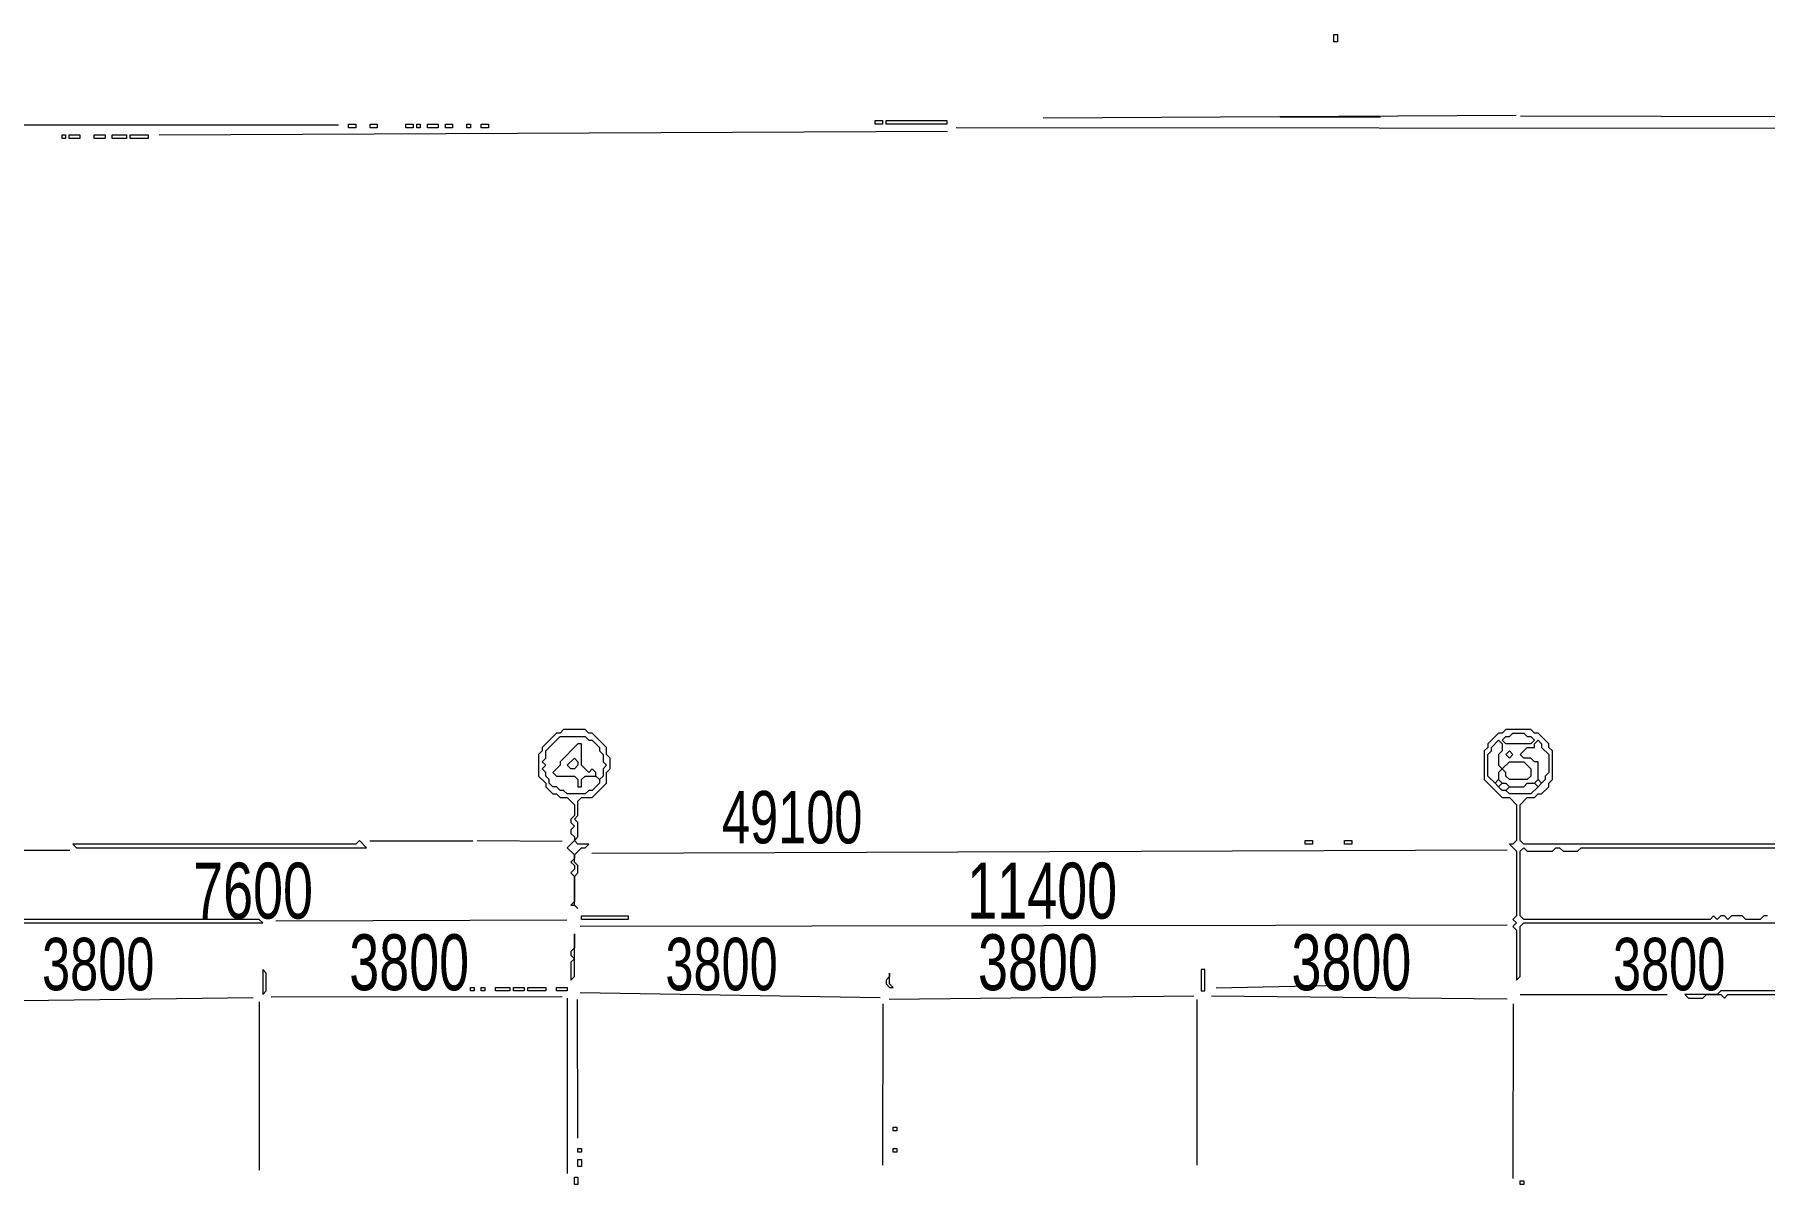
# Model space of a CAD drawing. Extents: x 9 to 1972, y 11 to 1392.
# Drawn here: x 693.3 to 1176.2, y 1071 to 1392 of the extents above; entities that cross this region are included whole.
import ezdxf

# ---------------------------------------------------------------- set-up
doc = ezdxf.new("R2010")
doc.units = 0
for name, color, linetype, lineweight in [('OCR_TEXT', 6, 'Continuous', 0), ('TRACE_CURVE', 6, 'Continuous', 0), ('TRACE_STRAIGHT', 5, 'Continuous', 0), ('TRACE_TEXT_SYMBOL', 6, 'Continuous', 0)]:
    doc.layers.add(name, color=color, linetype=linetype, lineweight=lineweight)
doc.styles.add('wqy-unicode', font='wqy-unicode.lff')

msp = doc.modelspace()

# ---------------------------------------------------------------- linework, layer by layer
at = {"layer": 'TRACE_CURVE', "color": 6}
for points in [[(1104, 1198), (1103, 1197), (1102, 1197), (1099, 1194), (1099, 1193), (1098, 1192), (1098, 1184), (1103, 1179), (1105, 1179), (1107, 1177), (1107, 1167), (1106, 1166), (1105, 1166), (1107, 1164), (1107, 1146), (1106, 1145), (1107, 1144), (1106, 1143), (1107, 1142), (1107, 1128), (1108, 1129), (1108, 1143), (1109, 1144), (1259, 1144)], [(1111, 1198), (1104, 1198)], [(1201, 1166), (1109, 1166), (1108, 1167), (1108, 1177), (1110, 1179), (1112, 1179), (1113, 1180), (1114, 1180), (1116, 1182), (1116, 1183), (1117, 1184), (1117, 1192), (1116, 1193), (1116, 1194), (1113, 1197), (1112, 1197), (1111, 1198)], [(1177, 1146), (1176, 1146), (1175, 1145), (1171, 1145), (1170, 1146), (1167, 1146), (1166, 1145), (1165, 1146), (1164, 1146), (1163, 1145), (1162, 1146), (1161, 1145), (1109, 1145), (1108, 1146), (1108, 1164), (1109, 1165), (1110, 1164), (1117, 1164), (1118, 1165), (1119, 1165), (1120, 1164), (1124, 1164), (1125, 1165), (1197, 1165)], [(671, 1144), (757, 1144), (756, 1145), (672, 1145)], [(1194, 1125), (1164, 1125), (1163, 1124), (1154, 1124), (1155, 1123), (1159, 1123), (1160, 1124), (1164, 1124), (1165, 1123), (1166, 1124), (1194, 1124)]]:
    msp.add_lwpolyline(points, dxfattribs=at)
for points in [[(1102, 1195), (1103, 1194), (1103, 1192), (1102, 1191), (1102, 1188), (1103, 1187), (1102, 1186), (1102, 1184), (1101, 1183), (1099, 1185), (1099, 1191), (1100, 1192), (1100, 1193)], [(1105, 1196), (1106, 1197), (1109, 1197), (1110, 1196), (1111, 1196), (1112, 1195), (1111, 1194), (1104, 1194), (1103, 1195), (1104, 1196)], [(1112, 1194), (1113, 1195), (1114, 1194), (1114, 1193), (1116, 1191), (1116, 1186), (1115, 1185), (1115, 1184), (1114, 1183), (1113, 1184), (1113, 1189), (1112, 1189), (1111, 1190), (1109, 1190), (1108, 1191), (1110, 1193), (1112, 1193)], [(1105, 1189), (1109, 1189), (1111, 1187), (1111, 1185), (1110, 1184), (1105, 1184), (1104, 1185), (1104, 1186), (1103, 1187)], [(1104, 1191), (1105, 1192), (1106, 1191), (1105, 1190)], [(1101, 1183), (1102, 1184), (1103, 1183), (1102, 1182)], [(1102, 1182), (1103, 1183), (1104, 1183), (1105, 1182), (1104, 1181), (1103, 1181)], [(1109, 1182), (1110, 1183), (1112, 1183), (1113, 1182), (1111, 1180), (1105, 1180), (1104, 1181), (1105, 1182)], [(1112, 1183), (1113, 1184), (1114, 1183), (1113, 1182)]]:
    msp.add_lwpolyline(points, close=True, dxfattribs=at)
at = {"layer": 'TRACE_STRAIGHT', "color": 5}
for p, q in [((371.87, 1366.85), (778.12, 1366.84)), ((974.85, 1368.76), (1106.89, 1369.49)), ((1041, 1369), (1069, 1369)), ((1108.12, 1369.28), (1323.13, 1369)), ((728.12, 1364.03), (948.13, 1365.03)), ((950.62, 1366.04), (1656.87, 1365.62)), ((671.87, 1164.38), (703.13, 1164.28)), ((786.87, 1166.88), (815.63, 1166.96)), ((816.86, 1167.03), (840.63, 1166.78)), ((848.87, 1163.5), (1104.38, 1164.41)), ((760.63, 1144.62), (841.88, 1144.88)), ((845.63, 1143.07), (1104.38, 1143.5)), ((1023.11, 1125.84), (1058.12, 1126.58)), ((671.88, 1122.09), (754.38, 1123.14)), ((756, 1122), (756, 1075)), ((759.38, 1123.4), (840.63, 1123.42)), ((842, 1123), (842, 1074)), ((844.77, 1122.63), (844.84, 1083.87)), ((845.64, 1124.59), (929.38, 1123.22)), ((930.1, 1076.37), (930.2, 1121.38)), ((931.89, 1122.7), (1016.88, 1123.69)), ((1017.85, 1076.37), (1017.88, 1122.63)), ((1021.87, 1123.67), (1104.39, 1122.85)), ((1106.06, 1072.62), (1106.11, 1121.38)), ((1108, 1124), (1149, 1124))]:
    msp.add_line(p, q, dxfattribs=at)
at = {"layer": 'TRACE_TEXT_SYMBOL', "color": 6}
for points in [[(1056, 1392), (1057, 1392), (1057, 1390), (1056, 1390)], [(781, 1367), (783, 1367), (783, 1366), (781, 1366)], [(787, 1367), (789, 1367), (789, 1366), (787, 1366)], [(797, 1367), (799, 1367), (799, 1366), (797, 1366)], [(800, 1367), (801, 1367), (801, 1366), (800, 1366)], [(803, 1367), (806, 1367), (806, 1366), (803, 1366)], [(808, 1367), (810, 1367), (810, 1366), (808, 1366)], [(814, 1367), (815, 1367), (815, 1366), (814, 1366)], [(818, 1367), (820, 1367), (820, 1366), (818, 1366)], [(928, 1368), (930, 1368), (930, 1367), (928, 1367)], [(931, 1368), (948, 1368), (948, 1367), (931, 1367)], [(701, 1364), (702, 1364), (702, 1363), (701, 1363)], [(703, 1364), (706, 1364), (706, 1363), (703, 1363)], [(710, 1364), (713, 1364), (713, 1363), (710, 1363)], [(715, 1364), (719, 1364), (719, 1363), (715, 1363)], [(720, 1364), (725, 1364), (725, 1363), (720, 1363)], [(841, 1198), (840, 1197), (839, 1197), (835, 1193), (835, 1192), (834, 1191), (834, 1185), (836, 1183), (836, 1182), (838, 1180), (839, 1180), (840, 1179), (842, 1179), (844, 1177), (844, 1174), (843, 1173), (843, 1172), (844, 1171), (843, 1170), (843, 1169), (844, 1168), (844, 1167), (842, 1165), (844, 1163), (844, 1162), (843, 1161), (844, 1160), (844, 1159), (843, 1158), (844, 1157), (844, 1150), (843, 1149), (844, 1149), (845, 1148), (844, 1149), (844, 1157), (845, 1158), (845, 1160), (844, 1161), (844, 1163), (846, 1165), (847, 1165), (848, 1166), (845, 1166), (844, 1167), (845, 1168), (845, 1172), (844, 1173), (845, 1174), (845, 1178), (846, 1179), (849, 1179), (853, 1183), (853, 1186), (854, 1187), (854, 1190), (853, 1191), (853, 1193), (849, 1197), (848, 1197), (847, 1198)], [(840, 1196), (847, 1196), (848, 1195), (849, 1195), (851, 1193), (851, 1192), (852, 1191), (852, 1189), (853, 1188), (852, 1187), (852, 1185), (851, 1184), (850, 1185), (850, 1186), (849, 1187), (848, 1186), (846, 1188), (846, 1194), (845, 1194), (840, 1189), (840, 1188), (838, 1186), (839, 1185), (844, 1185), (845, 1184), (845, 1182), (846, 1182), (846, 1184), (847, 1185), (850, 1185), (851, 1184), (851, 1183), (849, 1181), (848, 1181), (847, 1180), (842, 1180), (841, 1181), (840, 1181), (839, 1182), (838, 1182), (837, 1183), (837, 1184), (836, 1185), (836, 1186), (835, 1187), (836, 1188), (835, 1189), (836, 1190), (836, 1192)], [(844, 1190), (845, 1189), (845, 1188), (844, 1187), (843, 1187), (842, 1188)], [(784, 1167), (783, 1166), (704, 1166), (705, 1165), (786, 1165)], [(1048, 1167), (1050, 1167), (1050, 1166), (1048, 1166)], [(1059, 1167), (1061, 1167), (1061, 1166), (1059, 1166)], [(846, 1146), (859, 1146), (859, 1145), (846, 1145)], [(844, 1141), (844, 1137), (843, 1136), (843, 1135), (844, 1134), (843, 1133), (843, 1128), (844, 1129)], [(757, 1131), (757, 1124), (758, 1125), (758, 1130)], [(932, 1130), (932, 1129), (931, 1128), (931, 1127), (932, 1126), (933, 1126), (932, 1127)], [(1019, 1131), (1019, 1125), (1020, 1125), (1020, 1131)], [(815, 1126), (816, 1126), (816, 1125), (815, 1125)], [(818, 1126), (819, 1126), (819, 1125), (818, 1125)], [(822, 1126), (826, 1126), (826, 1125), (822, 1125)], [(827, 1126), (830, 1126), (830, 1125), (827, 1125)], [(831, 1126), (836, 1126), (836, 1125), (831, 1125)], [(839, 1126), (842, 1126), (842, 1125), (839, 1125)], [(933, 1087), (934, 1087), (934, 1086), (933, 1086)], [(845, 1081), (846, 1081), (846, 1080), (845, 1080)], [(845, 1078), (846, 1078), (846, 1076), (845, 1076)], [(933, 1081), (934, 1081), (934, 1080), (933, 1080)], [(844, 1073), (845, 1073), (845, 1071), (844, 1071)], [(1108, 1072), (1109, 1072), (1109, 1071), (1108, 1071)]]:
    msp.add_lwpolyline(points, close=True, dxfattribs=at)

# ---------------------------------------------------------------- texts
at = {"layer": 'OCR_TEXT', "color": 6, "style": 'wqy-unicode', "width": 0.72}
for s, height, p in [('49100', 14.642, (885.21, 1166.2)), ('7600', 15.618, (737.59, 1145.21)), ('11400', 15.618, (953.68, 1145.21)), ('3800', 14.642, (695.41, 1125.2)), ('3800', 15.618, (781.17, 1125.21)), ('3800', 14.642, (869.41, 1125.2)), ('3800', 15.618, (956.67, 1125.21)), ('3800', 15.618, (1044.17, 1125.21)), ('3800', 14.642, (1133.91, 1125.2))]:
    msp.add_text(s, height=height, dxfattribs=at).set_placement(p)

doc.saveas('drawing.dxf')
